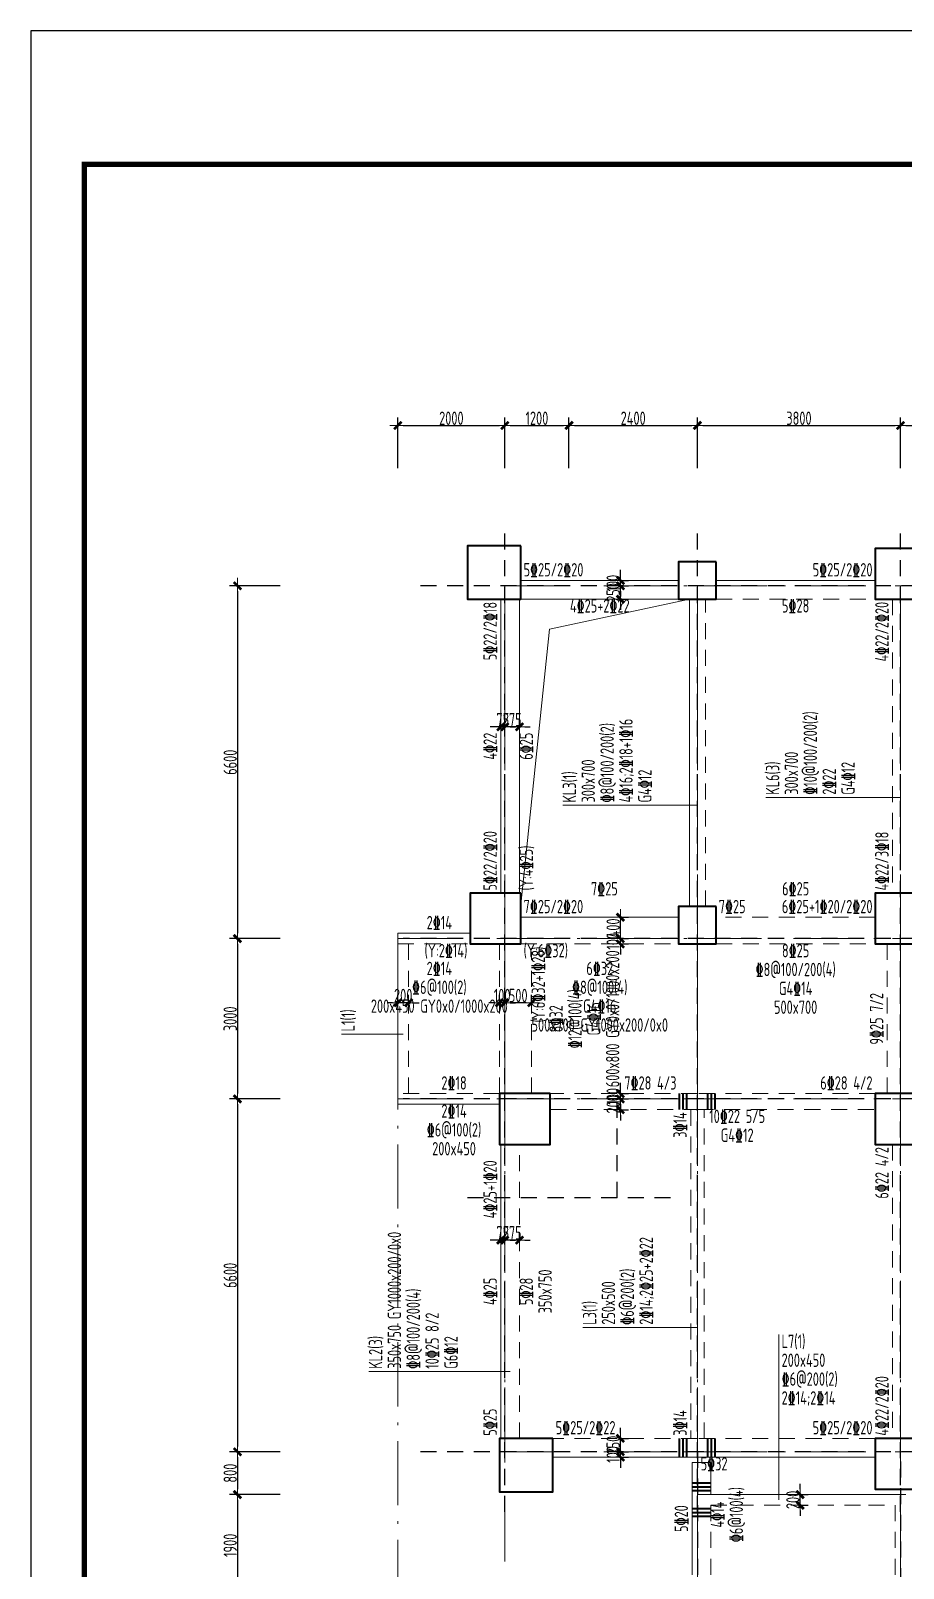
# Model space of a CAD drawing. Header units: millimetres. Extents: x 539196 to 807275, y 431843 to 1156631.
# Drawn here: x 669890 to 686205, y 991780 to 1020543 of the extents above; entities that cross this region are included whole.
import ezdxf
from ezdxf.enums import TextEntityAlignment as Align

# ---------------------------------------------------------------- set-up
doc = ezdxf.new("R2010")
doc.units = ezdxf.units.MM
doc.header["$MEASUREMENT"] = 0
for name, pattern in [('DOTE', [2.42, 2, -0.2, 0.02, -0.2]), ('点划线', [1850, 1200, -300, 50, -300]), ('虚线', [500, 300, -200])]:
    doc.linetypes.add(name, pattern=pattern)
doc.layers.add('DOTE', color=1, linetype='DOTE')
doc.layers.add('PUB_TITLE', color=4, linetype='Continuous')
for name, color, linetype, lineweight in [('尺寸标注-梁', 3, 'Continuous', 18), ('板洞边线', 253, 'Continuous', 18), ('梁原位标注', 7, 'Continuous', 18), ('梁名称编号', 2, 'Continuous', 18), ('梁标注引线', 2, 'Continuous', 18), ('梁附加箍筋', 1, 'Continuous', 35), ('梁集中标注', 2, 'Continuous', 18), ('砼柱', 2, 'Continuous', 35), ('砼梁', 4, 'Continuous', 18), ('轴线', 9, '点划线', 18), ('轴线标注', 3, 'Continuous', 18)]:
    doc.layers.add(name, color=color, linetype=linetype, lineweight=lineweight)
doc.styles.add('样式 1_yjk_yjk_yjk_yjk_yjk_yjk_yjk_yjk_yjk_yjk_yjk', font='yjkeng.shx', dxfattribs={"width": 0.7, "bigfont": 'yjkchn.shx'})
doc.dimstyles.new('盈建科结构_yjk_yjk_yjk_yjk_yjk_yjk_yjk_yjk_yjk_yjk_yjk', dxfattribs={"dimscale": 100, "dimtxt": 2.5, "dimasz": 1, "dimexe": 1.5, "dimexo": 0.625, "dimgap": 0.1, "dimtad": 1, "dimdec": 0, "dimrnd": 1, "dimzin": 0, "dimdsep": 46, "dimtxsty": '样式 1_yjk_yjk_yjk_yjk_yjk_yjk_yjk_yjk_yjk_yjk_yjk', "dimblk": '_yjkbk', "dimblk1": 'ARCHTICK', "dimblk2": 'ARCHTICK', "dimcen": 0.09, "dimadec": 0, "dimazin": 0, "dimtfac": 1, "dimtdec": 4, "dimtix": 1, "dimtmove": 2, "dimatfit": 3, "dimfxl": 0, "dimtolj": 1, "dimtzin": 0, "dimarcsym": 0})

# ---------------------------------------------------------------- blocks, each defined once
blk = doc.blocks.new('_yjkbk')
blk.add_line((-1, 0), (1.5, 0))
blk.add_lwpolyline([(-0.7, -0.7, 0.5, 0.5, 0), (0.7, 0.7, 0.5, 0.5, 0)], format="xyseb")
blk = doc.blocks.new('*D433')
at = {"layer": 'Defpoints', "color": 0}
for p in [(680915, 1010159), (680916, 1010159), (680915, 1009909)]:
    blk.add_point(p, dxfattribs=at)
at = {"layer": '尺寸标注-梁', "color": 0, "lineweight": -2}
for p, q in [((680915, 1010159), (681066, 1010159)), ((680916, 1010259), (680916, 1010359)), ((680916, 1009909), (680916, 1010159)), ((680915, 1009909), (681066, 1009909)), ((680916, 1009809), (680916, 1009709))]:
    blk.add_line(p, q, dxfattribs=at)
at = {"layer": '尺寸标注-梁', "color": 0, "lineweight": -2, "xscale": 100, "yscale": 100, "zscale": 100}
for p, rotation in [((680916, 1010159), 270), ((680916, 1009909), 90)]:
    blk.add_blockref('_yjkbk', p, dxfattribs=dict(at, rotation=rotation))
at = {"layer": '尺寸标注-梁', "color": 0, "insert": (680781, 1010034), "char_height": 250, "attachment_point": 5, "rotation": 90, "style": '样式 1_yjk_yjk_yjk_yjk_yjk_yjk_yjk_yjk_yjk_yjk_yjk'}
blk.add_mtext('\\A1;250', dxfattribs=at)
blk = doc.blocks.new('_ARCHTICK')
at = {"color": 0, "linetype": 'ByBlock', "const_width": 0.15}
blk.add_lwpolyline([(-0.5, -0.5), (0.5, 0.5)], dxfattribs=at)
blk = doc.blocks.new('*D434')
at = {"layer": 'Defpoints', "color": 0}
for p in [(680915, 1010259), (680915, 1010159), (680916, 1010259)]:
    blk.add_point(p, dxfattribs=at)
at = {"layer": '尺寸标注-梁', "color": 0, "lineweight": -2}
for p, q in [((680916, 1010359), (680916, 1010459)), ((680915, 1010259), (681066, 1010259)), ((680915, 1010159), (681066, 1010159)), ((680916, 1010159), (680916, 1010259)), ((680916, 1010059), (680916, 1009959))]:
    blk.add_line(p, q, dxfattribs=at)
at = {"layer": '尺寸标注-梁', "color": 0, "lineweight": -2, "xscale": 100, "yscale": 100, "zscale": 100}
for p, rotation in [((680916, 1010259), 270), ((680916, 1010159), 90)]:
    blk.add_blockref('_yjkbk', p, dxfattribs=dict(at, rotation=rotation))
at = {"layer": '尺寸标注-梁', "color": 0, "insert": (680781, 1010209), "char_height": 250, "attachment_point": 5, "rotation": 90, "style": '样式 1_yjk_yjk_yjk_yjk_yjk_yjk_yjk_yjk_yjk_yjk_yjk'}
blk.add_mtext('\\A1;100', dxfattribs=at)
blk = doc.blocks.new('*D435')
at = {"layer": 'Defpoints', "color": 0}
for p in [(680915, 993959), (680915, 993859), (680916, 993959)]:
    blk.add_point(p, dxfattribs=at)
at = {"layer": '尺寸标注-梁', "color": 0, "lineweight": -2}
for p, q in [((680916, 994059), (680916, 994159)), ((680915, 993959), (681066, 993959)), ((680915, 993859), (681066, 993859)), ((680916, 993859), (680916, 993959)), ((680916, 993759), (680916, 993659))]:
    blk.add_line(p, q, dxfattribs=at)
at = {"layer": '尺寸标注-梁', "color": 0, "lineweight": -2, "xscale": 100, "yscale": 100, "zscale": 100}
for p, rotation in [((680916, 993959), 270), ((680916, 993859), 90)]:
    blk.add_blockref('_yjkbk', p, dxfattribs=dict(at, rotation=rotation))
at = {"layer": '尺寸标注-梁', "color": 0, "insert": (680781, 993909), "char_height": 250, "attachment_point": 5, "rotation": 90, "style": '样式 1_yjk_yjk_yjk_yjk_yjk_yjk_yjk_yjk_yjk_yjk_yjk'}
blk.add_mtext('\\A1;100', dxfattribs=at)
blk = doc.blocks.new('*D436')
at = {"layer": 'Defpoints', "color": 0}
for p in [(680915, 994209), (680916, 994209), (680915, 993959)]:
    blk.add_point(p, dxfattribs=at)
at = {"layer": '尺寸标注-梁', "color": 0, "lineweight": -2}
for p, q in [((680916, 994309), (680916, 994409)), ((680915, 994209), (681066, 994209)), ((680916, 993959), (680916, 994209)), ((680915, 993959), (681066, 993959)), ((680916, 993859), (680916, 993759))]:
    blk.add_line(p, q, dxfattribs=at)
at = {"layer": '尺寸标注-梁', "color": 0, "lineweight": -2, "xscale": 100, "yscale": 100, "zscale": 100}
for p, rotation in [((680916, 994209), 270), ((680916, 993959), 90)]:
    blk.add_blockref('_yjkbk', p, dxfattribs=dict(at, rotation=rotation))
at = {"layer": '尺寸标注-梁', "color": 0, "insert": (680781, 994084), "char_height": 250, "attachment_point": 5, "rotation": 90, "style": '样式 1_yjk_yjk_yjk_yjk_yjk_yjk_yjk_yjk_yjk_yjk_yjk'}
blk.add_mtext('\\A1;250', dxfattribs=at)
blk = doc.blocks.new('*D437')
at = {"layer": 'Defpoints', "color": 0}
for p in [(678755, 997920), (678755, 997919), (679030, 997919)]:
    blk.add_point(p, dxfattribs=at)
at = {"layer": '尺寸标注-梁', "color": 0, "lineweight": -2}
for p, q in [((678655, 997920), (678555, 997920)), ((678755, 997919), (678755, 998070)), ((679030, 997920), (678755, 997920)), ((679030, 997919), (679030, 998070)), ((679130, 997920), (679230, 997920))]:
    blk.add_line(p, q, dxfattribs=at)
at = {"layer": '尺寸标注-梁', "color": 0, "lineweight": -2, "xscale": 100, "yscale": 100, "zscale": 100}
blk.add_blockref('_yjkbk', (678755, 997920), dxfattribs=at)
at = {"layer": '尺寸标注-梁', "color": 0, "lineweight": -2, "xscale": 100, "yscale": 100, "zscale": 100, "rotation": 180}
blk.add_blockref('_yjkbk', (679030, 997920), dxfattribs=at)
at = {"layer": '尺寸标注-梁', "color": 0, "insert": (678893, 998055), "char_height": 250, "attachment_point": 5, "style": '样式 1_yjk_yjk_yjk_yjk_yjk_yjk_yjk_yjk_yjk_yjk_yjk'}
blk.add_mtext('\\A1;275', dxfattribs=at)
blk = doc.blocks.new('*D438')
at = {"layer": 'Defpoints', "color": 0}
for p in [(678680, 997920), (678680, 997919), (678755, 997919)]:
    blk.add_point(p, dxfattribs=at)
at = {"layer": '尺寸标注-梁', "color": 0, "lineweight": -2}
for p, q in [((678580, 997920), (678480, 997920)), ((678680, 997919), (678680, 998070)), ((678755, 997920), (678680, 997920)), ((678755, 997919), (678755, 998070)), ((678855, 997920), (678955, 997920))]:
    blk.add_line(p, q, dxfattribs=at)
at = {"layer": '尺寸标注-梁', "color": 0, "lineweight": -2, "xscale": 100, "yscale": 100, "zscale": 100}
blk.add_blockref('_yjkbk', (678680, 997920), dxfattribs=at)
at = {"layer": '尺寸标注-梁', "color": 0, "lineweight": -2, "xscale": 100, "yscale": 100, "zscale": 100, "rotation": 180}
blk.add_blockref('_yjkbk', (678755, 997920), dxfattribs=at)
at = {"layer": '尺寸标注-梁', "color": 0, "insert": (678718, 998055), "char_height": 250, "attachment_point": 5, "style": '样式 1_yjk_yjk_yjk_yjk_yjk_yjk_yjk_yjk_yjk_yjk_yjk'}
blk.add_mtext('\\A1;75', dxfattribs=at)
blk = doc.blocks.new('*D439')
at = {"layer": 'Defpoints', "color": 0}
for p in [(678755, 1002360), (678755, 1002359), (679255, 1002359)]:
    blk.add_point(p, dxfattribs=at)
at = {"layer": '尺寸标注-梁', "color": 0, "lineweight": -2}
for p, q in [((678755, 1002359), (678755, 1002510)), ((679255, 1002359), (679255, 1002510)), ((679155, 1002360), (678855, 1002360))]:
    blk.add_line(p, q, dxfattribs=at)
at = {"layer": '尺寸标注-梁', "color": 0, "lineweight": -2, "xscale": 100, "yscale": 100, "zscale": 100, "rotation": 180}
blk.add_blockref('_yjkbk', (678755, 1002360), dxfattribs=at)
at = {"layer": '尺寸标注-梁', "color": 0, "lineweight": -2, "xscale": 100, "yscale": 100, "zscale": 100}
blk.add_blockref('_yjkbk', (679255, 1002360), dxfattribs=at)
at = {"layer": '尺寸标注-梁', "color": 0, "insert": (679005, 1002495), "char_height": 250, "attachment_point": 5, "style": '样式 1_yjk_yjk_yjk_yjk_yjk_yjk_yjk_yjk_yjk_yjk_yjk'}
blk.add_mtext('\\A1;500', dxfattribs=at)
blk = doc.blocks.new('*D440')
at = {"layer": 'Defpoints', "color": 0}
for p in [(678655, 1002360), (678655, 1002359), (678755, 1002359)]:
    blk.add_point(p, dxfattribs=at)
at = {"layer": '尺寸标注-梁', "color": 0, "lineweight": -2}
for p, q in [((678655, 1002359), (678655, 1002510)), ((678755, 1002359), (678755, 1002510)), ((678555, 1002360), (678455, 1002360)), ((678755, 1002360), (678655, 1002360)), ((678855, 1002360), (678955, 1002360))]:
    blk.add_line(p, q, dxfattribs=at)
at = {"layer": '尺寸标注-梁', "color": 0, "lineweight": -2, "xscale": 100, "yscale": 100, "zscale": 100}
blk.add_blockref('_yjkbk', (678655, 1002360), dxfattribs=at)
at = {"layer": '尺寸标注-梁', "color": 0, "lineweight": -2, "xscale": 100, "yscale": 100, "zscale": 100, "rotation": 180}
blk.add_blockref('_yjkbk', (678755, 1002360), dxfattribs=at)
at = {"layer": '尺寸标注-梁', "color": 0, "insert": (678705, 1002495), "char_height": 250, "attachment_point": 5, "style": '样式 1_yjk_yjk_yjk_yjk_yjk_yjk_yjk_yjk_yjk_yjk_yjk'}
blk.add_mtext('\\A1;100', dxfattribs=at)
blk = doc.blocks.new('*D441')
at = {"layer": 'Defpoints', "color": 0}
for p in [(678755, 1007520), (678755, 1007519), (679030, 1007519)]:
    blk.add_point(p, dxfattribs=at)
at = {"layer": '尺寸标注-梁', "color": 0, "lineweight": -2}
for p, q in [((678755, 1007519), (678755, 1007670)), ((679030, 1007519), (679030, 1007670)), ((678655, 1007520), (678555, 1007520)), ((679030, 1007520), (678755, 1007520)), ((679130, 1007520), (679230, 1007520))]:
    blk.add_line(p, q, dxfattribs=at)
at = {"layer": '尺寸标注-梁', "color": 0, "lineweight": -2, "xscale": 100, "yscale": 100, "zscale": 100}
blk.add_blockref('_yjkbk', (678755, 1007520), dxfattribs=at)
at = {"layer": '尺寸标注-梁', "color": 0, "lineweight": -2, "xscale": 100, "yscale": 100, "zscale": 100, "rotation": 180}
blk.add_blockref('_yjkbk', (679030, 1007520), dxfattribs=at)
at = {"layer": '尺寸标注-梁', "color": 0, "insert": (678893, 1007655), "char_height": 250, "attachment_point": 5, "style": '样式 1_yjk_yjk_yjk_yjk_yjk_yjk_yjk_yjk_yjk_yjk_yjk'}
blk.add_mtext('\\A1;275', dxfattribs=at)
blk = doc.blocks.new('*D442')
at = {"layer": 'Defpoints', "color": 0}
for p in [(678680, 1007520), (678680, 1007519), (678755, 1007519)]:
    blk.add_point(p, dxfattribs=at)
at = {"layer": '尺寸标注-梁', "color": 0, "lineweight": -2}
for p, q in [((678680, 1007519), (678680, 1007670)), ((678755, 1007519), (678755, 1007670)), ((678580, 1007520), (678480, 1007520)), ((678755, 1007520), (678680, 1007520)), ((678855, 1007520), (678955, 1007520))]:
    blk.add_line(p, q, dxfattribs=at)
at = {"layer": '尺寸标注-梁', "color": 0, "lineweight": -2, "xscale": 100, "yscale": 100, "zscale": 100}
blk.add_blockref('_yjkbk', (678680, 1007520), dxfattribs=at)
at = {"layer": '尺寸标注-梁', "color": 0, "lineweight": -2, "xscale": 100, "yscale": 100, "zscale": 100, "rotation": 180}
blk.add_blockref('_yjkbk', (678755, 1007520), dxfattribs=at)
at = {"layer": '尺寸标注-梁', "color": 0, "insert": (678718, 1007655), "char_height": 250, "attachment_point": 5, "style": '样式 1_yjk_yjk_yjk_yjk_yjk_yjk_yjk_yjk_yjk_yjk_yjk'}
blk.add_mtext('\\A1;75', dxfattribs=at)
blk = doc.blocks.new('*D443')
at = {"layer": 'Defpoints', "color": 0}
for p in [(680915, 1003559), (680916, 1003559), (680915, 1003459)]:
    blk.add_point(p, dxfattribs=at)
at = {"layer": '尺寸标注-梁', "color": 0, "lineweight": -2}
for p, q in [((680915, 1003559), (681066, 1003559)), ((680916, 1003659), (680916, 1003759)), ((680916, 1003459), (680916, 1003559)), ((680915, 1003459), (681066, 1003459)), ((680916, 1003359), (680916, 1003259))]:
    blk.add_line(p, q, dxfattribs=at)
at = {"layer": '尺寸标注-梁', "color": 0, "lineweight": -2, "xscale": 100, "yscale": 100, "zscale": 100}
for p, rotation in [((680916, 1003559), 270), ((680916, 1003459), 90)]:
    blk.add_blockref('_yjkbk', p, dxfattribs=dict(at, rotation=rotation))
at = {"layer": '尺寸标注-梁', "color": 0, "insert": (680781, 1003509), "char_height": 250, "attachment_point": 5, "rotation": 90, "style": '样式 1_yjk_yjk_yjk_yjk_yjk_yjk_yjk_yjk_yjk_yjk_yjk'}
blk.add_mtext('\\A1;100', dxfattribs=at)
blk = doc.blocks.new('*D444')
at = {"layer": 'Defpoints', "color": 0}
for p in [(680915, 1003959), (680916, 1003959), (680915, 1003559)]:
    blk.add_point(p, dxfattribs=at)
at = {"layer": '尺寸标注-梁', "color": 0, "lineweight": -2}
for p, q in [((680915, 1003959), (681066, 1003959)), ((680916, 1003659), (680916, 1003859)), ((680915, 1003559), (681066, 1003559))]:
    blk.add_line(p, q, dxfattribs=at)
at = {"layer": '尺寸标注-梁', "color": 0, "lineweight": -2, "xscale": 100, "yscale": 100, "zscale": 100}
for p, rotation in [((680916, 1003959), 90), ((680916, 1003559), 270)]:
    blk.add_blockref('_yjkbk', p, dxfattribs=dict(at, rotation=rotation))
at = {"layer": '尺寸标注-梁', "color": 0, "insert": (680781, 1003759), "char_height": 250, "attachment_point": 5, "rotation": 90, "style": '样式 1_yjk_yjk_yjk_yjk_yjk_yjk_yjk_yjk_yjk_yjk_yjk'}
blk.add_mtext('\\A1;400', dxfattribs=at)
blk = doc.blocks.new('*D445')
at = {"layer": 'Defpoints', "color": 0}
for p in [(680915, 1000559), (680916, 1000559), (680915, 1000359)]:
    blk.add_point(p, dxfattribs=at)
at = {"layer": '尺寸标注-梁', "color": 0, "lineweight": -2}
for p, q in [((680916, 1000659), (680916, 1000759)), ((680915, 1000559), (681066, 1000559)), ((680916, 1000359), (680916, 1000559)), ((680915, 1000359), (681066, 1000359)), ((680916, 1000259), (680916, 1000159))]:
    blk.add_line(p, q, dxfattribs=at)
at = {"layer": '尺寸标注-梁', "color": 0, "lineweight": -2, "xscale": 100, "yscale": 100, "zscale": 100}
for p, rotation in [((680916, 1000559), 270), ((680916, 1000359), 90)]:
    blk.add_blockref('_yjkbk', p, dxfattribs=dict(at, rotation=rotation))
at = {"layer": '尺寸标注-梁', "color": 0, "insert": (680781, 1000459), "char_height": 250, "attachment_point": 5, "rotation": 90, "style": '样式 1_yjk_yjk_yjk_yjk_yjk_yjk_yjk_yjk_yjk_yjk_yjk'}
blk.add_mtext('\\A1;200', dxfattribs=at)
blk = doc.blocks.new('*D446')
at = {"layer": 'Defpoints', "color": 0}
for p in [(680915, 1000659), (680916, 1000659), (680915, 1000559)]:
    blk.add_point(p, dxfattribs=at)
at = {"layer": '尺寸标注-梁', "color": 0, "lineweight": -2}
for p, q in [((680915, 1000659), (681066, 1000659)), ((680916, 1000759), (680916, 1000859)), ((680916, 1000559), (680916, 1000659)), ((680915, 1000559), (681066, 1000559)), ((680916, 1000459), (680916, 1000359))]:
    blk.add_line(p, q, dxfattribs=at)
at = {"layer": '尺寸标注-梁', "color": 0, "lineweight": -2, "xscale": 100, "yscale": 100, "zscale": 100}
for p, rotation in [((680916, 1000659), 270), ((680916, 1000559), 90)]:
    blk.add_blockref('_yjkbk', p, dxfattribs=dict(at, rotation=rotation))
at = {"layer": '尺寸标注-梁', "color": 0, "insert": (680781, 1000609), "char_height": 250, "attachment_point": 5, "rotation": 90, "style": '样式 1_yjk_yjk_yjk_yjk_yjk_yjk_yjk_yjk_yjk_yjk_yjk'}
blk.add_mtext('\\A1;100', dxfattribs=at)
blk = doc.blocks.new('*D471')
at = {"layer": 'Defpoints', "color": 0}
for p in [(684275, 993159), (684275, 992959), (684276, 993159)]:
    blk.add_point(p, dxfattribs=at)
at = {"layer": '尺寸标注-梁', "color": 0, "lineweight": -2}
for p, q in [((684276, 993259), (684276, 993359)), ((684275, 993159), (684426, 993159)), ((684275, 992959), (684426, 992959)), ((684276, 992959), (684276, 993159)), ((684276, 992859), (684276, 992759))]:
    blk.add_line(p, q, dxfattribs=at)
at = {"layer": '尺寸标注-梁', "color": 0, "lineweight": -2, "xscale": 100, "yscale": 100, "zscale": 100}
for p, rotation in [((684276, 993159), 270), ((684276, 992959), 90)]:
    blk.add_blockref('_yjkbk', p, dxfattribs=dict(at, rotation=rotation))
at = {"layer": '尺寸标注-梁', "color": 0, "insert": (684141, 993059), "char_height": 250, "attachment_point": 5, "rotation": 90, "style": '样式 1_yjk_yjk_yjk_yjk_yjk_yjk_yjk_yjk_yjk_yjk_yjk'}
blk.add_mtext('\\A1;200', dxfattribs=at)
blk = doc.blocks.new('*D475')
at = {"layer": 'Defpoints', "color": 0}
for p in [(676755, 1002360), (676755, 1002359), (676955, 1002359)]:
    blk.add_point(p, dxfattribs=at)
at = {"layer": '尺寸标注-梁', "color": 0, "lineweight": -2}
for p, q in [((676755, 1002359), (676755, 1002510)), ((676955, 1002359), (676955, 1002510)), ((676655, 1002360), (676555, 1002360)), ((676955, 1002360), (676755, 1002360)), ((677055, 1002360), (677155, 1002360))]:
    blk.add_line(p, q, dxfattribs=at)
at = {"layer": '尺寸标注-梁', "color": 0, "lineweight": -2, "xscale": 100, "yscale": 100, "zscale": 100}
blk.add_blockref('_yjkbk', (676755, 1002360), dxfattribs=at)
at = {"layer": '尺寸标注-梁', "color": 0, "lineweight": -2, "xscale": 100, "yscale": 100, "zscale": 100, "rotation": 180}
blk.add_blockref('_yjkbk', (676955, 1002360), dxfattribs=at)
at = {"layer": '尺寸标注-梁', "color": 0, "insert": (676855, 1002495), "char_height": 250, "attachment_point": 5, "style": '样式 1_yjk_yjk_yjk_yjk_yjk_yjk_yjk_yjk_yjk_yjk_yjk'}
blk.add_mtext('\\A1;200', dxfattribs=at)
blk = doc.blocks.new('*D495')
at = {"layer": 'Defpoints', "color": 0}
for p in [(678755, 1013159), (676755, 1010159), (678755, 1010159)]:
    blk.add_point(p, dxfattribs=at)
at = {"layer": '轴线标注', "color": 0, "lineweight": -2}
for p, q in [((676755, 1012359), (676755, 1013309)), ((676855, 1013159), (678655, 1013159)), ((678755, 1012359), (678755, 1013309))]:
    blk.add_line(p, q, dxfattribs=at)
at = {"layer": '轴线标注', "color": 0, "lineweight": -2, "xscale": 100, "yscale": 100, "zscale": 100, "rotation": 180}
blk.add_blockref('_yjkbk', (676755, 1013159), dxfattribs=at)
at = {"layer": '轴线标注', "color": 0, "lineweight": -2, "xscale": 100, "yscale": 100, "zscale": 100}
blk.add_blockref('_yjkbk', (678755, 1013159), dxfattribs=at)
at = {"layer": '轴线标注', "color": 0, "insert": (677755, 1013294), "char_height": 250, "attachment_point": 5, "style": '样式 1_yjk_yjk_yjk_yjk_yjk_yjk_yjk_yjk_yjk_yjk_yjk'}
blk.add_mtext('\\A1;2000', dxfattribs=at)
blk = doc.blocks.new('*D497')
at = {"layer": 'Defpoints', "color": 0}
for p in [(679955, 1013159), (678755, 1010159), (679955, 1010159)]:
    blk.add_point(p, dxfattribs=at)
at = {"layer": '轴线标注', "color": 0, "lineweight": -2}
for p, q in [((678755, 1012359), (678755, 1013309)), ((678855, 1013159), (679855, 1013159)), ((679955, 1012359), (679955, 1013309))]:
    blk.add_line(p, q, dxfattribs=at)
at = {"layer": '轴线标注', "color": 0, "lineweight": -2, "xscale": 100, "yscale": 100, "zscale": 100, "rotation": 180}
blk.add_blockref('_yjkbk', (678755, 1013159), dxfattribs=at)
at = {"layer": '轴线标注', "color": 0, "lineweight": -2, "xscale": 100, "yscale": 100, "zscale": 100}
blk.add_blockref('_yjkbk', (679955, 1013159), dxfattribs=at)
at = {"layer": '轴线标注', "color": 0, "insert": (679355, 1013294), "char_height": 250, "attachment_point": 5, "style": '样式 1_yjk_yjk_yjk_yjk_yjk_yjk_yjk_yjk_yjk_yjk_yjk'}
blk.add_mtext('\\A1;1200', dxfattribs=at)
blk = doc.blocks.new('*D499')
at = {"layer": 'Defpoints', "color": 0}
for p in [(682355, 1013159), (679955, 1010159), (682355, 1010159)]:
    blk.add_point(p, dxfattribs=at)
at = {"layer": '轴线标注', "color": 0, "lineweight": -2}
for p, q in [((679955, 1012359), (679955, 1013309)), ((680055, 1013159), (682255, 1013159)), ((682355, 1012359), (682355, 1013309))]:
    blk.add_line(p, q, dxfattribs=at)
at = {"layer": '轴线标注', "color": 0, "lineweight": -2, "xscale": 100, "yscale": 100, "zscale": 100, "rotation": 180}
blk.add_blockref('_yjkbk', (679955, 1013159), dxfattribs=at)
at = {"layer": '轴线标注', "color": 0, "lineweight": -2, "xscale": 100, "yscale": 100, "zscale": 100}
blk.add_blockref('_yjkbk', (682355, 1013159), dxfattribs=at)
at = {"layer": '轴线标注', "color": 0, "insert": (681155, 1013294), "char_height": 250, "attachment_point": 5, "style": '样式 1_yjk_yjk_yjk_yjk_yjk_yjk_yjk_yjk_yjk_yjk_yjk'}
blk.add_mtext('\\A1;2400', dxfattribs=at)
blk = doc.blocks.new('*D501')
at = {"layer": 'Defpoints', "color": 0}
for p in [(686155, 1013159), (682355, 1010159), (686155, 1010159)]:
    blk.add_point(p, dxfattribs=at)
at = {"layer": '轴线标注', "color": 0, "lineweight": -2}
for p, q in [((682355, 1012359), (682355, 1013309)), ((682455, 1013159), (686055, 1013159)), ((686155, 1012359), (686155, 1013309))]:
    blk.add_line(p, q, dxfattribs=at)
at = {"layer": '轴线标注', "color": 0, "lineweight": -2, "xscale": 100, "yscale": 100, "zscale": 100, "rotation": 180}
blk.add_blockref('_yjkbk', (682355, 1013159), dxfattribs=at)
at = {"layer": '轴线标注', "color": 0, "lineweight": -2, "xscale": 100, "yscale": 100, "zscale": 100}
blk.add_blockref('_yjkbk', (686155, 1013159), dxfattribs=at)
at = {"layer": '轴线标注', "color": 0, "insert": (684255, 1013294), "char_height": 250, "attachment_point": 5, "style": '样式 1_yjk_yjk_yjk_yjk_yjk_yjk_yjk_yjk_yjk_yjk_yjk'}
blk.add_mtext('\\A1;3800', dxfattribs=at)
blk = doc.blocks.new('*D503')
at = {"layer": 'Defpoints', "color": 0}
for p in [(688055, 1013159), (686155, 1010159), (688055, 1010159)]:
    blk.add_point(p, dxfattribs=at)
at = {"layer": '轴线标注', "color": 0, "lineweight": -2}
for p, q in [((686155, 1012359), (686155, 1013309)), ((686255, 1013159), (687955, 1013159)), ((688055, 1012359), (688055, 1013309))]:
    blk.add_line(p, q, dxfattribs=at)
at = {"layer": '轴线标注', "color": 0, "lineweight": -2, "xscale": 100, "yscale": 100, "zscale": 100, "rotation": 180}
blk.add_blockref('_yjkbk', (686155, 1013159), dxfattribs=at)
at = {"layer": '轴线标注', "color": 0, "lineweight": -2, "xscale": 100, "yscale": 100, "zscale": 100}
blk.add_blockref('_yjkbk', (688055, 1013159), dxfattribs=at)
at = {"layer": '轴线标注', "color": 0, "insert": (687105, 1013294), "char_height": 250, "attachment_point": 5, "style": '样式 1_yjk_yjk_yjk_yjk_yjk_yjk_yjk_yjk_yjk_yjk_yjk'}
blk.add_mtext('\\A1;1900', dxfattribs=at)
blk = doc.blocks.new('*D524')
at = {"layer": 'Defpoints', "color": 0}
for p in [(676755, 1010159), (673755, 1003559), (676755, 1003559)]:
    blk.add_point(p, dxfattribs=at)
at = {"layer": '轴线标注', "color": 0, "lineweight": -2}
for p, q in [((674555, 1010159), (673605, 1010159)), ((673755, 1010059), (673755, 1003659)), ((674555, 1003559), (673605, 1003559))]:
    blk.add_line(p, q, dxfattribs=at)
at = {"layer": '轴线标注', "color": 0, "lineweight": -2, "xscale": 100, "yscale": 100, "zscale": 100}
for p, rotation in [((673755, 1010159), 90), ((673755, 1003559), 270)]:
    blk.add_blockref('_yjkbk', p, dxfattribs=dict(at, rotation=rotation))
at = {"layer": '轴线标注', "color": 0, "insert": (673620, 1006859), "char_height": 250, "attachment_point": 5, "rotation": 90, "style": '样式 1_yjk_yjk_yjk_yjk_yjk_yjk_yjk_yjk_yjk_yjk_yjk'}
blk.add_mtext('\\A1;6600', dxfattribs=at)
blk = doc.blocks.new('*D526')
at = {"layer": 'Defpoints', "color": 0}
for p in [(676755, 1003559), (673755, 1000559), (676755, 1000559)]:
    blk.add_point(p, dxfattribs=at)
at = {"layer": '轴线标注', "color": 0, "lineweight": -2}
for p, q in [((674555, 1003559), (673605, 1003559)), ((673755, 1003459), (673755, 1000659)), ((674555, 1000559), (673605, 1000559))]:
    blk.add_line(p, q, dxfattribs=at)
at = {"layer": '轴线标注', "color": 0, "lineweight": -2, "xscale": 100, "yscale": 100, "zscale": 100}
for p, rotation in [((673755, 1003559), 90), ((673755, 1000559), 270)]:
    blk.add_blockref('_yjkbk', p, dxfattribs=dict(at, rotation=rotation))
at = {"layer": '轴线标注', "color": 0, "insert": (673620, 1002059), "char_height": 250, "attachment_point": 5, "rotation": 90, "style": '样式 1_yjk_yjk_yjk_yjk_yjk_yjk_yjk_yjk_yjk_yjk_yjk'}
blk.add_mtext('\\A1;3000', dxfattribs=at)
blk = doc.blocks.new('*D528')
at = {"layer": 'Defpoints', "color": 0}
for p in [(676755, 1000559), (673755, 993959), (676755, 993959)]:
    blk.add_point(p, dxfattribs=at)
at = {"layer": '轴线标注', "color": 0, "lineweight": -2}
for p, q in [((674555, 1000559), (673605, 1000559)), ((673755, 1000459), (673755, 994059)), ((674555, 993959), (673605, 993959))]:
    blk.add_line(p, q, dxfattribs=at)
at = {"layer": '轴线标注', "color": 0, "lineweight": -2, "xscale": 100, "yscale": 100, "zscale": 100}
for p, rotation in [((673755, 1000559), 90), ((673755, 993959), 270)]:
    blk.add_blockref('_yjkbk', p, dxfattribs=dict(at, rotation=rotation))
at = {"layer": '轴线标注', "color": 0, "insert": (673620, 997259), "char_height": 250, "attachment_point": 5, "rotation": 90, "style": '样式 1_yjk_yjk_yjk_yjk_yjk_yjk_yjk_yjk_yjk_yjk_yjk'}
blk.add_mtext('\\A1;6600', dxfattribs=at)
blk = doc.blocks.new('*D530')
at = {"layer": 'Defpoints', "color": 0}
for p in [(676755, 993959), (673755, 993159), (676755, 993159)]:
    blk.add_point(p, dxfattribs=at)
at = {"layer": '轴线标注', "color": 0, "lineweight": -2}
for p, q in [((674555, 993959), (673605, 993959)), ((673755, 993859), (673755, 993259)), ((674555, 993159), (673605, 993159))]:
    blk.add_line(p, q, dxfattribs=at)
at = {"layer": '轴线标注', "color": 0, "lineweight": -2, "xscale": 100, "yscale": 100, "zscale": 100}
for p, rotation in [((673755, 993959), 90), ((673755, 993159), 270)]:
    blk.add_blockref('_yjkbk', p, dxfattribs=dict(at, rotation=rotation))
at = {"layer": '轴线标注', "color": 0, "insert": (673620, 993559), "char_height": 250, "attachment_point": 5, "rotation": 90, "style": '样式 1_yjk_yjk_yjk_yjk_yjk_yjk_yjk_yjk_yjk_yjk_yjk'}
blk.add_mtext('\\A1;800', dxfattribs=at)
blk = doc.blocks.new('*D532')
at = {"layer": 'Defpoints', "color": 0}
for p in [(676755, 993159), (673755, 991259), (676755, 991259)]:
    blk.add_point(p, dxfattribs=at)
at = {"layer": '轴线标注', "color": 0, "lineweight": -2}
for p, q in [((674555, 993159), (673605, 993159)), ((673755, 993059), (673755, 991359)), ((674555, 991259), (673605, 991259))]:
    blk.add_line(p, q, dxfattribs=at)
at = {"layer": '轴线标注', "color": 0, "lineweight": -2, "xscale": 100, "yscale": 100, "zscale": 100}
for p, rotation in [((673755, 993159), 90), ((673755, 991259), 270)]:
    blk.add_blockref('_yjkbk', p, dxfattribs=dict(at, rotation=rotation))
at = {"layer": '轴线标注', "color": 0, "insert": (673620, 992209), "char_height": 250, "attachment_point": 5, "rotation": 90, "style": '样式 1_yjk_yjk_yjk_yjk_yjk_yjk_yjk_yjk_yjk_yjk_yjk'}
blk.add_mtext('\\A1;1900', dxfattribs=at)
blk = doc.blocks.new('jzzw')
at = {"layer": 'DOTE', "color": 1, "linetype": '虚线'}
for p, q in [((913786, 872027), (913786, 890469)), ((913786, 872027), (913786, 890469)), ((917386, 872027), (917386, 890469)), ((921186, 872027), (921186, 890469)), ((952506, 889349), (912186, 889349)), ((952506, 889349), (912186, 889349)), ((952506, 889349), (912186, 889349)), ((952506, 889349), (912186, 889349)), ((952506, 882749), (911886, 882749)), ((952506, 879749), (911886, 879749)), ((915886, 877899), (915886, 879749)), ((916886, 877899), (912886, 877899)), ((952506, 873149), (912186, 873149)), ((917386, 873149), (917386, 834829)), ((921186, 872969), (921186, 834829))]:
    blk.add_line(p, q, dxfattribs=at)

msp = doc.modelspace()

# ---------------------------------------------------------------- linework, layer by layer
at = {"layer": 'PUB_TITLE'}
msp.add_lwpolyline([(669890.4, 936443), (729290.4, 936443), (729290.4, 1020543), (669890.4, 1020543)], close=True, dxfattribs=at)
at = {"layer": 'PUB_TITLE', "const_width": 100}
msp.add_lwpolyline([(670890.4, 937443), (728290.4, 937443), (728290.4, 1018043), (670890.4, 1018043)], close=True, dxfattribs=at)
at = {"layer": '板洞边线'}
for p, q in [((682205.4, 1009909.2), (679591.7, 1009348)), ((679591.7, 1009348), (679055.4, 1004199.3)), ((679055.4, 1004409.2), (679030.4, 1004409.2)), ((679055.4, 1004199.3), (679055.4, 1004409.2))]:
    msp.add_line(p, q, dxfattribs=at)
at = {"layer": '梁标注引线'}
for p, q in [((686155.4, 1006200.6), (683636.9, 1006200.6)), ((682355.4, 1006055.4), (679836.9, 1006055.4)), ((676855.4, 1001773.6), (675697.9, 1001773.6)), ((682355.4, 996285.2), (680214.7, 996285.2)), ((683880.4, 993059.2), (683880.4, 996150)), ((678855.4, 995462.1), (676211.9, 995462.1))]:
    msp.add_line(p, q, dxfattribs=at)
at = {"layer": '梁附加箍筋'}
for p, q in [((682020.4, 1000359.2), (682020.4, 1000659.2)), ((682090.4, 1000359.2), (682090.4, 1000659.2)), ((682160.4, 1000359.2), (682160.4, 1000659.2)), ((682550.4, 1000359.2), (682550.4, 1000659.2)), ((682620.4, 1000359.2), (682620.4, 1000659.2)), ((682690.4, 1000359.2), (682690.4, 1000659.2)), ((682020.4, 993859.2), (682020.4, 994209.2)), ((682090.4, 993859.2), (682090.4, 994209.2)), ((682160.4, 993859.2), (682160.4, 994209.2)), ((682550.4, 993859.2), (682550.4, 994209.2)), ((682620.4, 993859.2), (682620.4, 994209.2)), ((682690.4, 993859.2), (682690.4, 994209.2)), ((682605.4, 993369.2), (682255.4, 993369.2)), ((682605.4, 993299.2), (682255.4, 993299.2)), ((682605.4, 993229.2), (682255.4, 993229.2)), ((682605.4, 992889.2), (682255.4, 992889.2)), ((682605.4, 992819.2), (682255.4, 992819.2)), ((682605.4, 992749.2), (682255.4, 992749.2))]:
    msp.add_line(p, q, dxfattribs=at)
at = {"layer": '砼柱'}
for points in [[(679055.4, 1010909.2), (678055.4, 1010909.2), (678055.4, 1009909.2), (679055.4, 1009909.2)], [(686630.4, 1010859.2), (685680.4, 1010859.2), (685680.4, 1009909.2), (686630.4, 1009909.2)], [(682705.4, 1010609.2), (682005.4, 1010609.2), (682005.4, 1009909.2), (682705.4, 1009909.2)], [(679055.4, 1004409.2), (678105.4, 1004409.2), (678105.4, 1003459.2), (679055.4, 1003459.2)], [(686630.4, 1004409.2), (685680.4, 1004409.2), (685680.4, 1003459.2), (686630.4, 1003459.2)], [(682705.4, 1004159.2), (682005.4, 1004159.2), (682005.4, 1003459.2), (682705.4, 1003459.2)], [(679605.4, 1000659.2), (678655.4, 1000659.2), (678655.4, 999709.2), (679605.4, 999709.2)], [(686630.4, 1000659.2), (685680.4, 1000659.2), (685680.4, 999709.2), (686630.4, 999709.2)], [(679655.4, 994209.2), (678655.4, 994209.2), (678655.4, 993209.2), (679655.4, 993209.2)], [(686630.4, 994209.2), (685680.4, 994209.2), (685680.4, 993259.2), (686630.4, 993259.2)]]:
    msp.add_lwpolyline(points, close=True, dxfattribs=at)
at = {"layer": '砼梁'}
for p, q in [((682005.4, 1010259.2), (679055.4, 1010259.2)), ((685680.4, 1010259.2), (682705.4, 1010259.2)), ((678680.4, 1009909.2), (678680.4, 1004409.2)), ((679030.4, 1004409.2), (679030.4, 1009909.2)), ((679055.4, 1009909.2), (682005.4, 1009909.2)), ((682205.4, 1009909.2), (682205.4, 1004159.2)), ((682005.4, 1003959.2), (679055.4, 1003959.2)), ((678105.4, 1003659.2), (676755.4, 1003659.2)), ((676755.4, 1003659.2), (676755.4, 1000459.2)), ((676755.4, 1000459.2), (678655.4, 1000459.2)), ((678680.4, 999709.2), (678680.4, 994209.2)), ((679655.4, 993859.2), (682355.4, 993859.2)), ((682255.4, 993759.2), (682255.4, 993159.2)), ((682605.4, 993759.2), (682255.4, 993759.2)), ((682355.4, 993859.2), (685680.4, 993859.2)), ((682605.4, 993159.2), (682605.4, 993759.2)), ((682255.4, 993159.2), (682255.4, 991659.2)), ((685555.4, 993159.2), (682605.4, 993159.2)), ((686255.4, 993159.2), (685555.4, 993159.2))]:
    msp.add_line(p, q, dxfattribs=at)
at = {"layer": '砼梁', "linetype": '虚线'}
for p, q in [((682505.4, 1004159.2), (682505.4, 1009909.2)), ((682705.4, 1009909.2), (685680.4, 1009909.2)), ((686005.4, 1009909.2), (686005.4, 1004409.2)), ((685680.4, 1003959.2), (682705.4, 1003959.2)), ((676755.4, 1003459.2), (678105.4, 1003459.2)), ((676955.4, 1000659.2), (676955.4, 1003459.2)), ((678655.4, 1003459.2), (678655.4, 1000659.2)), ((679055.4, 1003459.2), (682005.4, 1003459.2)), ((679255.4, 1000659.2), (679255.4, 1003309.2)), ((682705.4, 1003459.2), (685680.4, 1003459.2)), ((685905.4, 1003459.2), (685905.4, 1000659.2)), ((678655.4, 1000659.2), (676755.4, 1000659.2)), ((682355.4, 1000659.2), (679605.4, 1000659.2)), ((685680.4, 1000659.2), (682355.4, 1000659.2)), ((679605.4, 1000359.2), (682355.4, 1000359.2)), ((682230.4, 1000359.2), (682230.4, 994209.2)), ((682355.5, 1000359.2), (685680.4, 1000359.2)), ((682480.4, 994209.2), (682480.4, 1000359.2)), ((679030.4, 994209.2), (679030.4, 999709.2)), ((686005.4, 999709.2), (686005.4, 994209.2)), ((682355.4, 994209.2), (679655.4, 994209.2)), ((685680.4, 994209.2), (682355.5, 994209.2)), ((682605.4, 991659.2), (682605.4, 993159.2)), ((682605.4, 992959.2), (685555.4, 992959.2)), ((685555.4, 992959.2), (686055.4, 992959.2)), ((686055.4, 992959.2), (686055.4, 991359.2))]:
    msp.add_line(p, q, dxfattribs=at)
at = {"layer": '轴线'}
for p, q in [((678755.4, 1003559.2), (678755.4, 1010159.2)), ((678755.4, 1010159.2), (682355.4, 1010159.2)), ((678755.4, 956759.2), (678755.4, 1010159.2)), ((678755.4, 1010159.2), (716355.4, 1010159.2)), ((682355.4, 1003559.2), (682355.4, 1010159.2)), ((682355.4, 1010159.2), (686155.4, 1010159.2)), ((682355.4, 956759.2), (682355.4, 1010159.2)), ((686155.4, 1003559.2), (686155.4, 1010159.2)), ((686155.4, 1010159.2), (689955.4, 1010159.2)), ((686155.4, 956759.2), (686155.4, 1010159.2)), ((676755.4, 1003559.2), (678755.4, 1003559.2)), ((676755.4, 1000559.2), (676755.4, 1003559.2)), ((676755.4, 963359.2), (676755.4, 1003559.2)), ((676755.4, 1003559.2), (718355.4, 1003559.2)), ((678755.4, 1000559.2), (678755.4, 1003559.2)), ((678755.4, 1003559.2), (682355.4, 1003559.2)), ((682355.4, 1000559.2), (682355.4, 1003559.2)), ((682355.4, 1003559.2), (686155.4, 1003559.2)), ((686155.4, 1000559.2), (686155.4, 1003559.2)), ((686155.4, 1003559.2), (689955.4, 1003559.2)), ((676755.4, 1000559.2), (678755.4, 1000559.2)), ((676755.4, 1000559.2), (718355.4, 1000559.2)), ((678755.4, 993959.2), (678755.4, 1000559.2)), ((678755.4, 1000559.2), (682355.4, 1000559.2)), ((682355.4, 993959.2), (682355.4, 1000559.2)), ((682355.4, 1000559.2), (686155.4, 1000559.2)), ((686155.4, 993959.2), (686155.4, 1000559.2)), ((686155.4, 1000559.2), (689955.4, 1000559.2)), ((678755.4, 993959.2), (682355.4, 993959.2)), ((678755.4, 993959.2), (716355.4, 993959.2)), ((682355.4, 993959.2), (686155.4, 993959.2)), ((682355.4, 993159.2), (682355.4, 993759.2)), ((686155.4, 993959.2), (689955.4, 993959.2)), ((682355.4, 991259.2), (682355.4, 993159.2)), ((682355.4, 993159.2), (685555.4, 993159.2)), ((682355.4, 993159.2), (686155.4, 993159.2)), ((685555.4, 993159.2), (686155.4, 993159.2)), ((686155.4, 991259.2), (686155.4, 993159.2))]:
    msp.add_line(p, q, dxfattribs=at)

# ---------------------------------------------------------------- block references
msp.add_blockref('jzzw', (-235030.4, 120810.3))

# ---------------------------------------------------------------- texts
at = {"layer": '梁原位标注', "linetype": 'Continuous', "style": '样式 1_yjk_yjk_yjk_yjk_yjk_yjk_yjk_yjk_yjk_yjk_yjk', "width": 0.7}
for s, p in [('5\x8425/2\x8420', (679105.4, 1010259.2)), ('7\x8425/2\x8420', (679105.4, 1003959.2)), ('7\x8425', (682755.4, 1003959.2)), ('7\x8428 4/3', (680988.7, 1000659.2)), ('5\x8425/2\x8422', (679705.4, 994209.2))]:
    msp.add_text(s, height=250, dxfattribs=at).set_placement(p, align=Align.BOTTOM_LEFT)
for s, p in [('5\x8425/2\x8420', (685630.4, 1010259.2)), ('6\x8425+1\x8420/2\x8420', (685630.4, 1003959.2)), ('6\x8428 4/2', (685630.4, 1000659.2)), ('5\x8425/2\x8420', (685630.4, 994209.2))]:
    msp.add_text(s, height=250, dxfattribs=at).set_placement(p, align=Align.BOTTOM_RIGHT)
for s, p in [('4\x8425+2\x8422', (680530.4, 1009909.2)), ('5\x8428', (684192.9, 1009909.2)), ('8\x8425', (684192.9, 1003459.2)), ('2\x8414', (677530.4, 1003126.7)), ('6\x8432', (680530.4, 1003126.7)), ('\x848@100/200(4)', (684192.9, 1003106.5)), ('\x846@100(2)', (677530.4, 1002774)), ('\x848@100(4)', (680530.4, 1002774)), ('G4\x8414', (684192.9, 1002753.7)), ('200x450 GY0x0/1000x200', (677530.4, 1002421.2)), ('G4\x8416', (680530.4, 1002421.2)), ('500x700', (684192.9, 1002401)), ('500x700 GY1000x200/0x0', (680530.4, 1002068.5)), ('2\x8414', (677805.4, 1000459.2)), ('\x846@100(2)', (677805.4, 1000106.5)), ('10\x8422 5/5', (683099.6, 1000359.2)), ('G4\x8412', (683099.6, 1000006.5)), ('200x450', (677805.4, 999753.7)), ('5\x8432', (682667.9, 993859.2))]:
    msp.add_text(s, height=250, dxfattribs=at).set_placement(p, align=Align.TOP_CENTER)
for s, p in [('5\x8422/2\x8418', (678680.4, 1009859.2)), ('4\x8422/2\x8420', (686005.4, 1009859.2)), ('3\x8414', (682230.4, 1000309.2)), ('6\x8422 4/2', (686005.4, 999659.2)), ('4\x8425+1\x8420', (678680.4, 999411.2))]:
    msp.add_text(s, height=250, rotation=90, dxfattribs=at).set_placement(p, align=Align.BOTTOM_RIGHT)
for s, p in [('4\x8422', (678680.4, 1007159.2)), ('9\x8425 7/2', (685905.4, 1002059.2)), ('4\x8425', (678680.4, 996959.2)), ('5\x8420', (682255.4, 992709.2))]:
    msp.add_text(s, height=250, rotation=90, dxfattribs=at).set_placement(p, align=Align.BOTTOM_CENTER)
for s, p in [('6\x8425', (679030.4, 1007159.2)), ('600x800 GY0x0/1000x200', (680646.2, 1002059.2)), ('\x8412@100(4)', (679940.7, 1002059.2)), ('8\x8432', (679587.9, 1002059.2)), ('G4\x8416', (680293.4, 1002059.2)), ('350x750', (679383.2, 996959.2)), ('5\x8428', (679030.4, 996959.2)), ('\x846@100(4)', (682958.2, 992783.9)), ('4\x8414', (682605.4, 992783.9))]:
    msp.add_text(s, height=250, rotation=90, dxfattribs=at).set_placement(p, align=Align.TOP_CENTER)
for s, p in [('5\x8422/2\x8420', (678680.4, 1004459.2)), ('4\x8422/3\x8418', (686005.4, 1004459.2)), ('4\x8422/2\x8420', (686005.4, 994259.2)), ('5\x8425', (678680.4, 994259.2)), ('3\x8414', (682230.4, 994259.2))]:
    msp.add_text(s, height=250, rotation=90, dxfattribs=at).set_placement(p, align=Align.BOTTOM_LEFT)
msp.add_text('(Y:4\x8425)', height=250, rotation=90, dxfattribs=at).set_placement((679030.4, 1004459.2), align=Align.TOP_LEFT)
for s, p in [('7\x8425', (680616.4, 1004291.7)), ('6\x8425', (684192.9, 1004291.7)), ('2\x8414', (677530.4, 1003659.2)), ('2\x8418', (677805.4, 1000659.2))]:
    msp.add_text(s, height=250, dxfattribs=at).set_placement(p, align=Align.BOTTOM_CENTER)
msp.add_text('(Y:2\x8414)', height=250, dxfattribs=at).set_placement((678055.4, 1003459.2), align=Align.TOP_RIGHT)
msp.add_text('(Y:6\x8432)', height=250, dxfattribs=at).set_placement((679105.4, 1003459.2), align=Align.TOP_LEFT)
msp.add_text('(Y:6\x8432+1\x8428)', height=250, rotation=90, dxfattribs=at).set_placement((679255.4, 1003409.2), align=Align.TOP_RIGHT)
at = {"layer": '梁名称编号', "linetype": 'Continuous', "style": '样式 1_yjk_yjk_yjk_yjk_yjk_yjk_yjk_yjk_yjk_yjk_yjk', "width": 0.7}
for s, p in [('KL6(3)', (683636.9, 1006250.6)), ('KL3(1)', (679836.9, 1006105.4)), ('L1(1)', (675697.9, 1001823.6)), ('L3(1)', (680214.7, 996335.2)), ('KL2(3)', (676211.9, 995512.1))]:
    msp.add_text(s, height=250, rotation=90, dxfattribs=at).set_placement(p, align=Align.TOP_LEFT)
msp.add_text('L7(1)', height=250, dxfattribs=at).set_placement((683930.4, 996150), align=Align.TOP_LEFT)
at = {"layer": '梁集中标注', "linetype": 'Continuous', "style": '样式 1_yjk_yjk_yjk_yjk_yjk_yjk_yjk_yjk_yjk_yjk_yjk', "width": 0.7}
for s, p in [('\x848@100/200(2)', (680542.4, 1006105.4)), ('4\x8416;2\x8418+1\x8416', (680895.2, 1006105.4)), ('\x8410@100/200(2)', (684342.4, 1006250.6)), ('300x700', (683989.7, 1006250.6)), ('300x700', (680189.7, 1006105.4)), ('G4\x8412', (681247.9, 1006105.4)), ('2\x8422', (684695.2, 1006250.6)), ('G4\x8412', (685047.9, 1006250.6)), ('350x750 GY1000x200/0x0', (676564.7, 995512.1)), ('2\x8414;2\x8425+2\x8422', (681272.9, 996335.2)), ('\x846@200(2)', (680920.2, 996335.2)), ('\x848@100/200(4)', (676917.4, 995512.1)), ('250x500', (680567.4, 996335.2)), ('10\x8425 8/2', (677270.2, 995512.1)), ('G6\x8412', (677622.9, 995512.1))]:
    msp.add_text(s, height=250, rotation=90, dxfattribs=at).set_placement(p, align=Align.TOP_LEFT)
for s, p in [('200x450', (683930.4, 995797.2)), ('\x846@200(2)', (683930.4, 995444.5)), ('2\x8414;2\x8414', (683930.4, 995091.7))]:
    msp.add_text(s, height=250, dxfattribs=at).set_placement(p, align=Align.TOP_LEFT)

# ---------------------------------------------------------------- dimensions: what is measured, and where the dimension line sits
at = {"layer": '尺寸标注-梁'}
for p1, p2, picture, middle in [((680915.4, 1010159.2), (680915.4, 1010259.2), '*D434', (680781.4, 1010209.2)), ((680915.4, 1009909.2), (680915.4, 1010159.2), '*D433', (680781.4, 1010034.2)), ((678755.4, 1007519.2), (678680.4, 1007519.2), '*D442', (678717.9, 1007655.2)), ((679030.4, 1007519.2), (678755.4, 1007519.2), '*D441', (678892.9, 1007655.2)), ((680915.4, 1003559.2), (680915.4, 1003959.2), '*D444', (680781.4, 1003759.2)), ((680915.4, 1003459.2), (680915.4, 1003559.2), '*D443', (680781.4, 1003509.2)), ((676955.4, 1002359.2), (676755.4, 1002359.2), '*D475', (676855.4, 1002495.2)), ((678755.4, 1002359.2), (678655.4, 1002359.2), '*D440', (678705.4, 1002495.2)), ((679255.4, 1002359.2), (678755.4, 1002359.2), '*D439', (679005.4, 1002495.2)), ((680915.4, 1000559.2), (680915.4, 1000659.2), '*D446', (680781.4, 1000609.2)), ((680915.4, 1000359.2), (680915.4, 1000559.2), '*D445', (680781.4, 1000459.2)), ((678755.4, 997919.2), (678680.4, 997919.2), '*D438', (678717.9, 998055.2)), ((679030.4, 997919.2), (678755.4, 997919.2), '*D437', (678892.9, 998055.2)), ((680915.4, 993959.2), (680915.4, 994209.2), '*D436', (680781.4, 994084.2)), ((680915.4, 993859.2), (680915.4, 993959.2), '*D435', (680781.4, 993909.2)), ((684275.4, 992959.2), (684275.4, 993159.2), '*D471', (684141.4, 993059.2))]:
    dim = msp.add_aligned_dim(p1=p1, p2=p2, distance=-1, dimstyle='盈建科结构_yjk_yjk_yjk_yjk_yjk_yjk_yjk_yjk_yjk_yjk_yjk', override={"dimscale": 100, "dimtxt": 2.5, "dimasz": 1, "dimexe": 1.5, "dimexo": 0, "dimgap": 0.1, "dimtad": 1, "dimlfac": 1, "dimrnd": 5, "dimdle": 0, "dimfxlon": 0}, dxfattribs=at)
    dim.commit()
    dim.dimension.update_dxf_attribs({"geometry": picture, "text_midpoint": middle})
at = {"layer": '轴线标注'}
for p1, p2, distance, picture, middle in [((676755.4, 1010159.2), (678755.4, 1010159.2), 3000, '*D495', (677755.4, 1013294.2)), ((678755.4, 1010159.2), (679955.4, 1010159.2), 3000, '*D497', (679355.4, 1013294.2)), ((679955.4, 1010159.2), (682355.4, 1010159.2), 3000, '*D499', (681155.4, 1013294.2)), ((682355.4, 1010159.2), (686155.4, 1010159.2), 3000, '*D501', (684255.4, 1013294.2)), ((686155.4, 1010159.2), (688055.4, 1010159.2), 3000, '*D503', (687105.4, 1013294.2)), ((676755.4, 1010159.2), (676755.4, 1003559.2), -3000, '*D524', (673620.4, 1006859.2)), ((676755.4, 1003559.2), (676755.4, 1000559.2), -3000, '*D526', (673620.4, 1002059.2)), ((676755.4, 1000559.2), (676755.4, 993959.2), -3000, '*D528', (673620.4, 997259.2)), ((676755.4, 993959.2), (676755.4, 993159.2), -3000, '*D530', (673620.4, 993559.2)), ((676755.4, 993159.2), (676755.4, 991259.2), -3000, '*D532', (673620.4, 992209.2))]:
    dim = msp.add_aligned_dim(p1=p1, p2=p2, distance=distance, dimstyle='盈建科结构_yjk_yjk_yjk_yjk_yjk_yjk_yjk_yjk_yjk_yjk_yjk', override={"dimscale": 100, "dimtxt": 2.5, "dimasz": 1, "dimexe": 1.5, "dimexo": 22, "dimgap": 0.1, "dimtad": 1, "dimlfac": 1, "dimrnd": 5, "dimdle": 0, "dimfxlon": 0}, dxfattribs=at)
    dim.commit()
    dim.dimension.update_dxf_attribs({"geometry": picture, "text_midpoint": middle})

doc.saveas('drawing.dxf')
